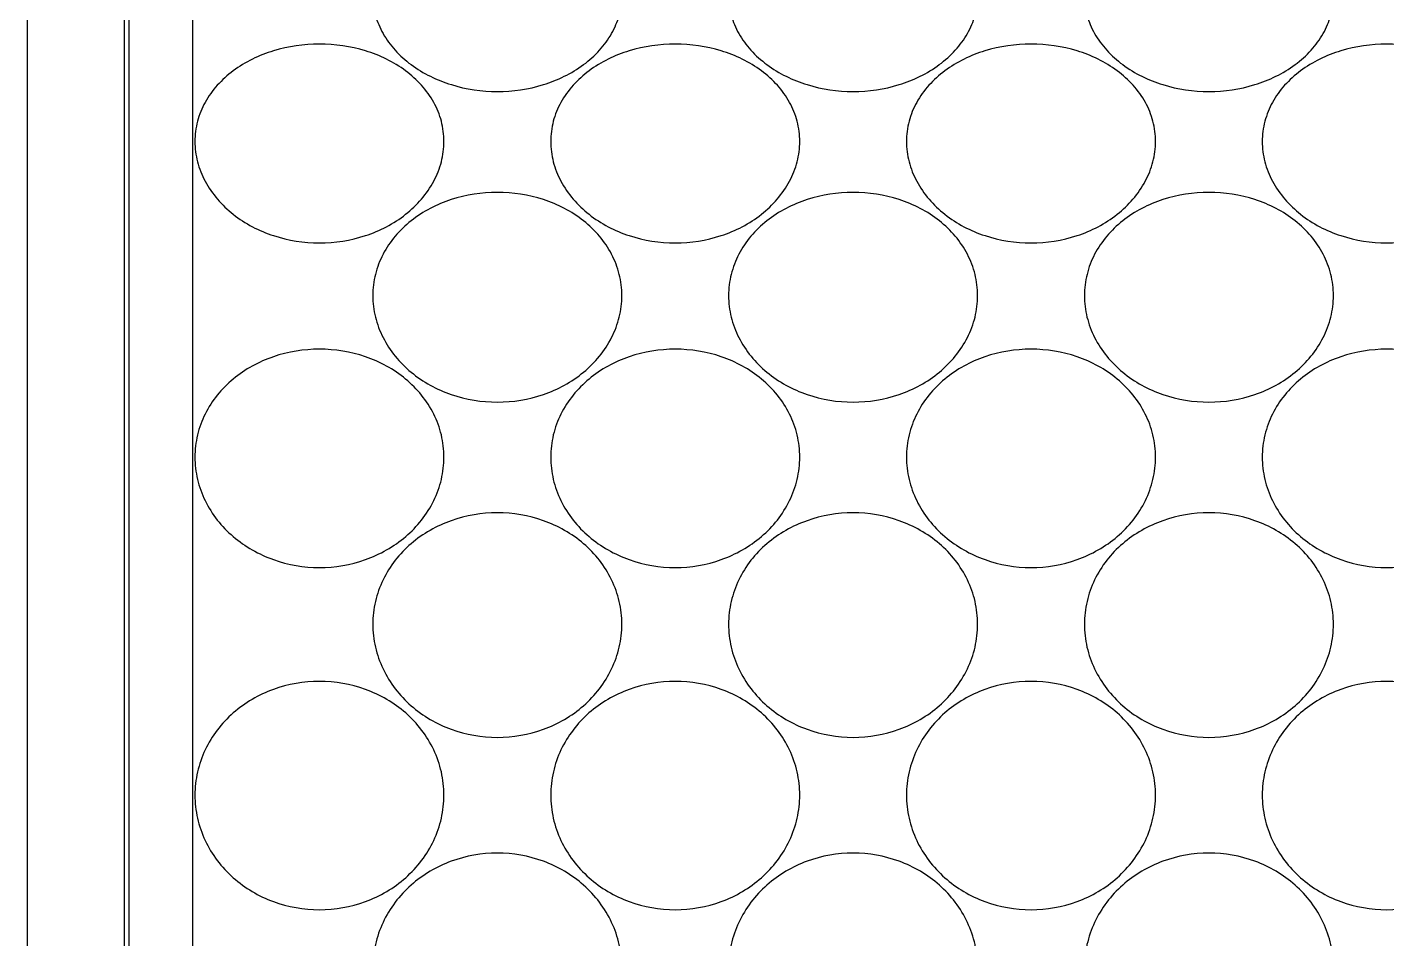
# Model space of a CAD drawing. Header units: inches. Extents: x 50354 to 53215, y -7830 to -6529.
# Drawn here: x 52289.9718 to 52290.3931, y -6789.3528 to -6789.0705 of the extents above; entities that cross this region are included whole.
import ezdxf

# ---------------------------------------------------------------- set-up
doc = ezdxf.new("R2010")
doc.units = ezdxf.units.IN
doc.header["$MEASUREMENT"] = 0
doc.layers.add('A-ST-02 HATCH', color=7, linetype='Continuous')
doc.layers.add('XR_ID 1F_FUR$0$A-SANI-FIX', color=134, linetype='Continuous')

# ---------------------------------------------------------------- blocks, each defined once
blk = doc.blocks.new('XR_ID 1F_FUR$0$XR_1F FURN$0$A$C698E198A')
at = {"linetype": 'Continuous'}
for p, q in [((-13.081, -11.58), (13.081, -11.58)), ((-12.5, -12.38), (12.5, -12.38)), ((-13, -12.88), (13, -12.88))]:
    blk.add_line(p, q, dxfattribs=at)
for points, knots in [([(-6.5, -14.86), (-6.553, -14.86), (-6.661, -14.846), (-6.812, -14.785), (-6.947, -14.687), (-7.101, -14.516), (-7.232, -14.243), (-7.283, -13.88), (-7.232, -13.517), (-7.101, -13.244), (-6.947, -13.073), (-6.812, -12.975), (-6.661, -12.914), (-6.553, -12.9), (-6.5, -12.9)], [0, 0, 0, 0, 0.05807, 0.116648, 0.176553, 0.238282, 0.366741, 0.499998, 0.633256, 0.761717, 0.823447, 0.883352, 0.94193, 1, 1, 1, 1]), ([(-6.5, -12.9), (-6.446, -12.9), (-6.338, -12.914), (-6.129, -12.997), (-5.906, -13.193), (-5.74, -13.515), (-5.683, -13.88), (-5.74, -14.245), (-5.906, -14.567), (-6.129, -14.763), (-6.338, -14.846), (-6.446, -14.86), (-6.5, -14.86)], [0, 0, 0, 0, 0.057826, 0.116908, 0.239465, 0.368128, 0.499999, 0.631869, 0.760534, 0.883092, 0.942174, 1, 1, 1, 1]), ([(-4.017, -14.86), (-4.076, -14.86), (-4.193, -14.846), (-4.36, -14.785), (-4.509, -14.688), (-4.68, -14.519), (-4.827, -14.247), (-4.886, -13.88), (-4.827, -13.513), (-4.68, -13.241), (-4.509, -13.072), (-4.36, -12.975), (-4.193, -12.914), (-4.076, -12.9), (-4.017, -12.9)], [0, 0, 0, 0, 0.06109, 0.122284, 0.183848, 0.246049, 0.372017, 0.500002, 0.627987, 0.753954, 0.816155, 0.877717, 0.93891, 1, 1, 1, 1]), ([(-4.017, -12.9), (-3.959, -12.9), (-3.84, -12.914), (-3.615, -12.995), (-3.373, -13.188), (-3.191, -13.512), (-3.128, -13.88), (-3.191, -14.248), (-3.373, -14.572), (-3.615, -14.765), (-3.84, -14.846), (-3.959, -14.86), (-4.017, -14.86)], [0, 0, 0, 0, 0.060936, 0.122432, 0.246563, 0.37277, 0.500002, 0.627234, 0.753441, 0.87757, 0.939065, 1, 1, 1, 1]), ([(-1.359, -14.86), (-1.42, -14.86), (-1.543, -14.846), (-1.717, -14.785), (-1.875, -14.689), (-2.054, -14.521), (-2.211, -14.249), (-2.274, -13.88), (-2.211, -13.511), (-2.054, -13.239), (-1.875, -13.071), (-1.717, -12.975), (-1.543, -12.914), (-1.42, -12.9), (-1.359, -12.9)], [0, 0, 0, 0, 0.062501, 0.124952, 0.187396, 0.249908, 0.374735, 0.499999, 0.625263, 0.750091, 0.812604, 0.875048, 0.9375, 1, 1, 1, 1]), ([(-1.359, -12.9), (-1.298, -12.9), (-1.175, -12.914), (-0.942, -12.994), (-0.691, -13.186), (-0.501, -13.51), (-0.436, -13.88), (-0.501, -14.25), (-0.691, -14.574), (-0.942, -14.766), (-1.175, -14.846), (-1.298, -14.86), (-1.359, -14.86)], [0, 0, 0, 0, 0.062496, 0.125097, 0.24985, 0.374874, 0.499999, 0.625124, 0.750149, 0.874903, 0.937504, 1, 1, 1, 1]), ([(-7.641, -14.3), (-7.591, -14.3), (-7.489, -14.315), (-7.344, -14.376), (-7.212, -14.473), (-7.059, -14.645), (-6.928, -14.917), (-6.875, -15.28), (-6.928, -15.643), (-7.059, -15.915), (-7.212, -16.087), (-7.344, -16.184), (-7.489, -16.245), (-7.591, -16.26), (-7.641, -16.26)], [0, 0, 0, 0, 0.055502, 0.11278, 0.172484, 0.234728, 0.364992, 0.500001, 0.63501, 0.765272, 0.827515, 0.887219, 0.944497, 1, 1, 1, 1]), ([(-5.288, -16.26), (-5.344, -16.26), (-5.457, -16.246), (-5.616, -16.185), (-5.76, -16.088), (-5.923, -15.918), (-6.063, -15.645), (-6.118, -15.28), (-6.063, -14.915), (-5.923, -14.642), (-5.76, -14.472), (-5.616, -14.375), (-5.457, -14.314), (-5.344, -14.3), (-5.288, -14.3)], [0, 0, 0, 0, 0.059816, 0.11987, 0.180701, 0.242673, 0.369706, 0.500001, 0.630296, 0.757328, 0.819299, 0.880129, 0.940184, 1, 1, 1, 1]), ([(-5.288, -14.3), (-5.231, -14.3), (-5.117, -14.314), (-4.899, -14.396), (-4.665, -14.59), (-4.49, -14.913), (-4.43, -15.28), (-4.49, -15.647), (-4.665, -15.97), (-4.899, -16.164), (-5.117, -16.246), (-5.231, -16.26), (-5.288, -16.26)], [0, 0, 0, 0, 0.059605, 0.120053, 0.243502, 0.370771, 0.500001, 0.629231, 0.756498, 0.879946, 0.940395, 1, 1, 1, 1]), ([(-2.703, -16.26), (-2.763, -16.26), (-2.884, -16.246), (-3.055, -16.185), (-3.21, -16.089), (-3.385, -15.92), (-3.538, -15.648), (-3.6, -15.28), (-3.538, -14.912), (-3.385, -14.64), (-3.21, -14.471), (-3.055, -14.375), (-2.884, -14.314), (-2.763, -14.3), (-2.703, -14.3)], [0, 0, 0, 0, 0.061998, 0.123968, 0.186064, 0.248436, 0.373682, 0.500001, 0.62632, 0.751564, 0.813936, 0.876031, 0.938002, 1, 1, 1, 1]), ([(-2.703, -14.3), (-2.643, -14.3), (-2.521, -14.314), (-2.291, -14.395), (-2.043, -14.587), (-1.856, -14.911), (-1.792, -15.28), (-1.856, -15.649), (-2.043, -15.973), (-2.291, -16.165), (-2.521, -16.246), (-2.643, -16.26), (-2.703, -16.26)], [0, 0, 0, 0, 0.061912, 0.124103, 0.248654, 0.374125, 0.500001, 0.625877, 0.751347, 0.875896, 0.938087, 1, 1, 1, 1]), ([(0, -16.26), (-0.062, -16.26), (-0.185, -16.246), (-0.419, -16.166), (-0.67, -15.974), (-0.86, -15.65), (-0.924, -15.28), (-0.86, -14.91), (-0.67, -14.586), (-0.419, -14.394), (-0.185, -14.314), (-0.062, -14.3), (0, -14.3)], [0, 0, 0, 0, 0.062718, 0.125433, 0.250158, 0.375024, 0.500001, 0.624978, 0.749843, 0.874566, 0.937281, 1, 1, 1, 1]), ([(-6.5, -17.66), (-6.553, -17.66), (-6.661, -17.646), (-6.812, -17.585), (-6.947, -17.487), (-7.101, -17.316), (-7.232, -17.043), (-7.283, -16.68), (-7.232, -16.317), (-7.101, -16.044), (-6.947, -15.873), (-6.812, -15.775), (-6.661, -15.714), (-6.553, -15.7), (-6.5, -15.7)], [0, 0, 0, 0, 0.05807, 0.116648, 0.176553, 0.238282, 0.366741, 0.499998, 0.633256, 0.761717, 0.823447, 0.883352, 0.94193, 1, 1, 1, 1]), ([(-6.5, -15.7), (-6.446, -15.7), (-6.338, -15.714), (-6.129, -15.797), (-5.906, -15.993), (-5.74, -16.315), (-5.683, -16.68), (-5.74, -17.045), (-5.906, -17.367), (-6.129, -17.563), (-6.338, -17.646), (-6.446, -17.66), (-6.5, -17.66)], [0, 0, 0, 0, 0.057826, 0.116908, 0.239465, 0.368128, 0.499999, 0.631869, 0.760534, 0.883092, 0.942174, 1, 1, 1, 1]), ([(-4.017, -17.66), (-4.076, -17.66), (-4.193, -17.646), (-4.36, -17.585), (-4.509, -17.488), (-4.68, -17.319), (-4.827, -17.047), (-4.886, -16.68), (-4.827, -16.313), (-4.68, -16.041), (-4.509, -15.872), (-4.36, -15.775), (-4.193, -15.714), (-4.076, -15.7), (-4.017, -15.7)], [0, 0, 0, 0, 0.06109, 0.122284, 0.183848, 0.246049, 0.372017, 0.500002, 0.627987, 0.753954, 0.816155, 0.877717, 0.93891, 1, 1, 1, 1]), ([(-4.017, -15.7), (-3.959, -15.7), (-3.84, -15.714), (-3.615, -15.795), (-3.373, -15.988), (-3.191, -16.312), (-3.128, -16.68), (-3.191, -17.048), (-3.373, -17.372), (-3.615, -17.565), (-3.84, -17.646), (-3.959, -17.66), (-4.017, -17.66)], [0, 0, 0, 0, 0.060936, 0.122432, 0.246563, 0.37277, 0.500002, 0.627234, 0.753441, 0.87757, 0.939065, 1, 1, 1, 1]), ([(-1.359, -17.66), (-1.42, -17.66), (-1.543, -17.646), (-1.717, -17.585), (-1.875, -17.489), (-2.054, -17.321), (-2.211, -17.049), (-2.274, -16.68), (-2.211, -16.311), (-2.054, -16.039), (-1.875, -15.871), (-1.717, -15.775), (-1.543, -15.714), (-1.42, -15.7), (-1.359, -15.7)], [0, 0, 0, 0, 0.062501, 0.124952, 0.187396, 0.249908, 0.374735, 0.499999, 0.625263, 0.750091, 0.812604, 0.875048, 0.9375, 1, 1, 1, 1]), ([(-1.359, -15.7), (-1.298, -15.7), (-1.175, -15.714), (-0.942, -15.794), (-0.691, -15.986), (-0.501, -16.31), (-0.436, -16.68), (-0.501, -17.05), (-0.691, -17.374), (-0.942, -17.566), (-1.175, -17.646), (-1.298, -17.66), (-1.359, -17.66)], [0, 0, 0, 0, 0.062496, 0.125097, 0.24985, 0.374874, 0.499999, 0.625124, 0.750149, 0.874903, 0.937504, 1, 1, 1, 1]), ([(-7.641, -17.1), (-7.591, -17.1), (-7.489, -17.115), (-7.344, -17.176), (-7.212, -17.273), (-7.059, -17.445), (-6.928, -17.717), (-6.875, -18.08), (-6.928, -18.443), (-7.059, -18.715), (-7.212, -18.887), (-7.344, -18.984), (-7.489, -19.045), (-7.591, -19.06), (-7.641, -19.06)], [0, 0, 0, 0, 0.055502, 0.11278, 0.172484, 0.234728, 0.364992, 0.500001, 0.63501, 0.765272, 0.827515, 0.887219, 0.944497, 1, 1, 1, 1]), ([(-5.288, -19.06), (-5.344, -19.06), (-5.457, -19.046), (-5.616, -18.985), (-5.76, -18.888), (-5.923, -18.718), (-6.063, -18.445), (-6.118, -18.08), (-6.063, -17.715), (-5.923, -17.442), (-5.76, -17.272), (-5.616, -17.175), (-5.457, -17.114), (-5.344, -17.1), (-5.288, -17.1)], [0, 0, 0, 0, 0.059816, 0.11987, 0.180701, 0.242673, 0.369706, 0.500001, 0.630296, 0.757328, 0.819299, 0.880129, 0.940184, 1, 1, 1, 1]), ([(-5.288, -17.1), (-5.231, -17.1), (-5.117, -17.114), (-4.899, -17.196), (-4.665, -17.39), (-4.49, -17.713), (-4.43, -18.08), (-4.49, -18.447), (-4.665, -18.77), (-4.899, -18.964), (-5.117, -19.046), (-5.231, -19.06), (-5.288, -19.06)], [0, 0, 0, 0, 0.059605, 0.120053, 0.243502, 0.370771, 0.500001, 0.629231, 0.756498, 0.879946, 0.940395, 1, 1, 1, 1]), ([(-2.703, -19.06), (-2.763, -19.06), (-2.884, -19.046), (-3.055, -18.985), (-3.21, -18.889), (-3.385, -18.72), (-3.538, -18.448), (-3.6, -18.08), (-3.538, -17.712), (-3.385, -17.44), (-3.21, -17.271), (-3.055, -17.175), (-2.884, -17.114), (-2.763, -17.1), (-2.703, -17.1)], [0, 0, 0, 0, 0.061998, 0.123968, 0.186064, 0.248436, 0.373682, 0.500001, 0.62632, 0.751564, 0.813936, 0.876031, 0.938002, 1, 1, 1, 1]), ([(-2.703, -17.1), (-2.643, -17.1), (-2.521, -17.114), (-2.291, -17.195), (-2.043, -17.387), (-1.856, -17.711), (-1.792, -18.08), (-1.856, -18.449), (-2.043, -18.773), (-2.291, -18.965), (-2.521, -19.046), (-2.643, -19.06), (-2.703, -19.06)], [0, 0, 0, 0, 0.061912, 0.124103, 0.248654, 0.374125, 0.500001, 0.625877, 0.751347, 0.875896, 0.938087, 1, 1, 1, 1]), ([(0, -19.06), (-0.062, -19.06), (-0.185, -19.046), (-0.419, -18.966), (-0.67, -18.774), (-0.86, -18.45), (-0.924, -18.08), (-0.86, -17.71), (-0.67, -17.386), (-0.419, -17.194), (-0.185, -17.114), (-0.062, -17.1), (0, -17.1)], [0, 0, 0, 0, 0.062718, 0.125433, 0.250158, 0.375024, 0.500001, 0.624978, 0.749843, 0.874566, 0.937281, 1, 1, 1, 1]), ([(-6.5, -20.46), (-6.553, -20.46), (-6.661, -20.446), (-6.812, -20.385), (-6.947, -20.287), (-7.101, -20.116), (-7.232, -19.843), (-7.283, -19.48), (-7.232, -19.117), (-7.101, -18.844), (-6.947, -18.673), (-6.812, -18.575), (-6.661, -18.514), (-6.553, -18.5), (-6.5, -18.5)], [0, 0, 0, 0, 0.05807, 0.116648, 0.176553, 0.238282, 0.366741, 0.499998, 0.633256, 0.761717, 0.823447, 0.883352, 0.94193, 1, 1, 1, 1]), ([(-6.5, -18.5), (-6.446, -18.5), (-6.338, -18.514), (-6.129, -18.597), (-5.906, -18.793), (-5.74, -19.115), (-5.683, -19.48), (-5.74, -19.845), (-5.906, -20.167), (-6.129, -20.363), (-6.338, -20.446), (-6.446, -20.46), (-6.5, -20.46)], [0, 0, 0, 0, 0.057826, 0.116908, 0.239465, 0.368128, 0.499999, 0.631869, 0.760534, 0.883092, 0.942174, 1, 1, 1, 1]), ([(-4.017, -20.46), (-4.076, -20.46), (-4.193, -20.446), (-4.36, -20.385), (-4.509, -20.288), (-4.68, -20.119), (-4.827, -19.847), (-4.886, -19.48), (-4.827, -19.113), (-4.68, -18.841), (-4.509, -18.672), (-4.36, -18.575), (-4.193, -18.514), (-4.076, -18.5), (-4.017, -18.5)], [0, 0, 0, 0, 0.06109, 0.122284, 0.183848, 0.246049, 0.372017, 0.500002, 0.627987, 0.753954, 0.816155, 0.877717, 0.93891, 1, 1, 1, 1]), ([(-4.017, -18.5), (-3.959, -18.5), (-3.84, -18.514), (-3.615, -18.595), (-3.373, -18.788), (-3.191, -19.112), (-3.128, -19.48), (-3.191, -19.848), (-3.373, -20.172), (-3.615, -20.365), (-3.84, -20.446), (-3.959, -20.46), (-4.017, -20.46)], [0, 0, 0, 0, 0.060936, 0.122432, 0.246563, 0.37277, 0.500002, 0.627234, 0.753441, 0.87757, 0.939065, 1, 1, 1, 1]), ([(-1.359, -20.46), (-1.42, -20.46), (-1.543, -20.446), (-1.717, -20.385), (-1.875, -20.289), (-2.054, -20.121), (-2.211, -19.849), (-2.274, -19.48), (-2.211, -19.111), (-2.054, -18.839), (-1.875, -18.671), (-1.717, -18.575), (-1.543, -18.514), (-1.42, -18.5), (-1.359, -18.5)], [0, 0, 0, 0, 0.062501, 0.124952, 0.187396, 0.249908, 0.374735, 0.499999, 0.625263, 0.750091, 0.812604, 0.875048, 0.9375, 1, 1, 1, 1]), ([(-1.359, -18.5), (-1.298, -18.5), (-1.175, -18.514), (-0.942, -18.594), (-0.691, -18.786), (-0.501, -19.11), (-0.436, -19.48), (-0.501, -19.85), (-0.691, -20.174), (-0.942, -20.366), (-1.175, -20.446), (-1.298, -20.46), (-1.359, -20.46)], [0, 0, 0, 0, 0.062496, 0.125097, 0.24985, 0.374874, 0.499999, 0.625124, 0.750149, 0.874903, 0.937504, 1, 1, 1, 1]), ([(-7.641, -19.9), (-7.591, -19.9), (-7.489, -19.915), (-7.344, -19.976), (-7.212, -20.073), (-7.059, -20.245), (-6.928, -20.517), (-6.875, -20.88), (-6.928, -21.243), (-7.059, -21.515), (-7.212, -21.687), (-7.344, -21.784), (-7.489, -21.845), (-7.591, -21.86), (-7.641, -21.86)], [0, 0, 0, 0, 0.055502, 0.11278, 0.172484, 0.234728, 0.364992, 0.500001, 0.63501, 0.765272, 0.827515, 0.887219, 0.944497, 1, 1, 1, 1]), ([(-5.288, -21.86), (-5.344, -21.86), (-5.457, -21.846), (-5.616, -21.785), (-5.76, -21.688), (-5.923, -21.518), (-6.063, -21.245), (-6.118, -20.88), (-6.063, -20.515), (-5.923, -20.242), (-5.76, -20.072), (-5.616, -19.975), (-5.457, -19.914), (-5.344, -19.9), (-5.288, -19.9)], [0, 0, 0, 0, 0.059816, 0.11987, 0.180701, 0.242673, 0.369706, 0.500001, 0.630296, 0.757328, 0.819299, 0.880129, 0.940184, 1, 1, 1, 1]), ([(-5.288, -19.9), (-5.231, -19.9), (-5.117, -19.914), (-4.899, -19.996), (-4.665, -20.19), (-4.49, -20.513), (-4.43, -20.88), (-4.49, -21.247), (-4.665, -21.57), (-4.899, -21.764), (-5.117, -21.846), (-5.231, -21.86), (-5.288, -21.86)], [0, 0, 0, 0, 0.059605, 0.120053, 0.243502, 0.370771, 0.500001, 0.629231, 0.756498, 0.879946, 0.940395, 1, 1, 1, 1]), ([(-2.703, -21.86), (-2.763, -21.86), (-2.884, -21.846), (-3.055, -21.785), (-3.21, -21.689), (-3.385, -21.52), (-3.538, -21.248), (-3.6, -20.88), (-3.538, -20.512), (-3.385, -20.24), (-3.21, -20.071), (-3.055, -19.975), (-2.884, -19.914), (-2.763, -19.9), (-2.703, -19.9)], [0, 0, 0, 0, 0.061998, 0.123968, 0.186064, 0.248436, 0.373682, 0.500001, 0.62632, 0.751564, 0.813936, 0.876031, 0.938002, 1, 1, 1, 1]), ([(-2.703, -19.9), (-2.643, -19.9), (-2.521, -19.914), (-2.291, -19.995), (-2.043, -20.187), (-1.856, -20.511), (-1.792, -20.88), (-1.856, -21.249), (-2.043, -21.573), (-2.291, -21.765), (-2.521, -21.846), (-2.643, -21.86), (-2.703, -21.86)], [0, 0, 0, 0, 0.061912, 0.124103, 0.248654, 0.374125, 0.500001, 0.625877, 0.751347, 0.875896, 0.938087, 1, 1, 1, 1]), ([(0, -21.86), (-0.062, -21.86), (-0.185, -21.846), (-0.419, -21.766), (-0.67, -21.574), (-0.86, -21.25), (-0.924, -20.88), (-0.86, -20.51), (-0.67, -20.186), (-0.419, -19.994), (-0.185, -19.914), (-0.062, -19.9), (0, -19.9)], [0, 0, 0, 0, 0.062718, 0.125433, 0.250158, 0.375024, 0.500001, 0.624978, 0.749843, 0.874566, 0.937281, 1, 1, 1, 1]), ([(-6.5, -23.26), (-6.553, -23.26), (-6.661, -23.246), (-6.812, -23.185), (-6.947, -23.087), (-7.101, -22.916), (-7.232, -22.643), (-7.283, -22.28), (-7.232, -21.917), (-7.101, -21.644), (-6.947, -21.473), (-6.812, -21.375), (-6.661, -21.314), (-6.553, -21.3), (-6.5, -21.3)], [0, 0, 0, 0, 0.05807, 0.116648, 0.176553, 0.238282, 0.366741, 0.499998, 0.633256, 0.761717, 0.823447, 0.883352, 0.94193, 1, 1, 1, 1]), ([(-6.5, -21.3), (-6.446, -21.3), (-6.338, -21.314), (-6.129, -21.397), (-5.906, -21.593), (-5.74, -21.915), (-5.683, -22.28), (-5.74, -22.645), (-5.906, -22.967), (-6.129, -23.163), (-6.338, -23.246), (-6.446, -23.26), (-6.5, -23.26)], [0, 0, 0, 0, 0.057826, 0.116908, 0.239465, 0.368128, 0.499999, 0.631869, 0.760534, 0.883092, 0.942174, 1, 1, 1, 1]), ([(-4.017, -23.26), (-4.076, -23.26), (-4.193, -23.246), (-4.36, -23.185), (-4.509, -23.088), (-4.68, -22.919), (-4.827, -22.647), (-4.886, -22.28), (-4.827, -21.913), (-4.68, -21.641), (-4.509, -21.472), (-4.36, -21.375), (-4.193, -21.314), (-4.076, -21.3), (-4.017, -21.3)], [0, 0, 0, 0, 0.06109, 0.122284, 0.183848, 0.246049, 0.372017, 0.500002, 0.627987, 0.753954, 0.816155, 0.877717, 0.93891, 1, 1, 1, 1]), ([(-4.017, -21.3), (-3.959, -21.3), (-3.84, -21.314), (-3.615, -21.395), (-3.373, -21.588), (-3.191, -21.912), (-3.128, -22.28), (-3.191, -22.648), (-3.373, -22.972), (-3.615, -23.165), (-3.84, -23.246), (-3.959, -23.26), (-4.017, -23.26)], [0, 0, 0, 0, 0.060936, 0.122432, 0.246563, 0.37277, 0.500002, 0.627234, 0.753441, 0.87757, 0.939065, 1, 1, 1, 1]), ([(-1.359, -23.26), (-1.42, -23.26), (-1.543, -23.246), (-1.717, -23.185), (-1.875, -23.089), (-2.054, -22.921), (-2.211, -22.649), (-2.274, -22.28), (-2.211, -21.911), (-2.054, -21.639), (-1.875, -21.471), (-1.717, -21.375), (-1.543, -21.314), (-1.42, -21.3), (-1.359, -21.3)], [0, 0, 0, 0, 0.062501, 0.124952, 0.187396, 0.249908, 0.374735, 0.499999, 0.625263, 0.750091, 0.812604, 0.875048, 0.9375, 1, 1, 1, 1]), ([(-1.359, -21.3), (-1.298, -21.3), (-1.175, -21.314), (-0.942, -21.394), (-0.691, -21.586), (-0.501, -21.91), (-0.436, -22.28), (-0.501, -22.65), (-0.691, -22.974), (-0.942, -23.166), (-1.175, -23.246), (-1.298, -23.26), (-1.359, -23.26)], [0, 0, 0, 0, 0.062496, 0.125097, 0.24985, 0.374874, 0.499999, 0.625124, 0.750149, 0.874903, 0.937504, 1, 1, 1, 1])]:
    blk.add_open_spline(points, degree=3, knots=knots, dxfattribs=at)

msp = doc.modelspace()

# ---------------------------------------------------------------- hatches: boundary and pattern name
at = {"layer": 'A-ST-02 HATCH', "ltscale": 5, "true_color": 0x636466, "transparency": 33554687}
h = msp.add_hatch(dxfattribs=at)
h.set_pattern_fill('ANSI32', color=251, scale=8, angle=45)
h.paths.add_polyline_path([(52289.51591, -6784.01013), (52289.51591, -6819.59013), (52308.26591, -6819.59013), (52308.26591, -6830.09013), (52367.09591, -6830.09013), (52367.09591, -6784.05013)])
h.paths.add_polyline_path([(52532.13591, -6783.97013), (52532.13591, -6822.55013), (52503.55591, -6822.55013), (52503.55591, -6830.05013), (52454.55591, -6830.05013), (52454.55591, -6783.97013)])

# ---------------------------------------------------------------- block references
at = {"layer": 'XR_ID 1F_FUR$0$A-SANI-FIX', "lineweight": 30, "xscale": -0.0393700787, "yscale": 0.0393700787, "zscale": 0.0393700787, "rotation": 90}
msp.add_blockref('XR_ID 1F_FUR$0$XR_1F FURN$0$A$C698E198A', (52289.51591, -6789.36182), dxfattribs=at)

doc.saveas('drawing.dxf')
